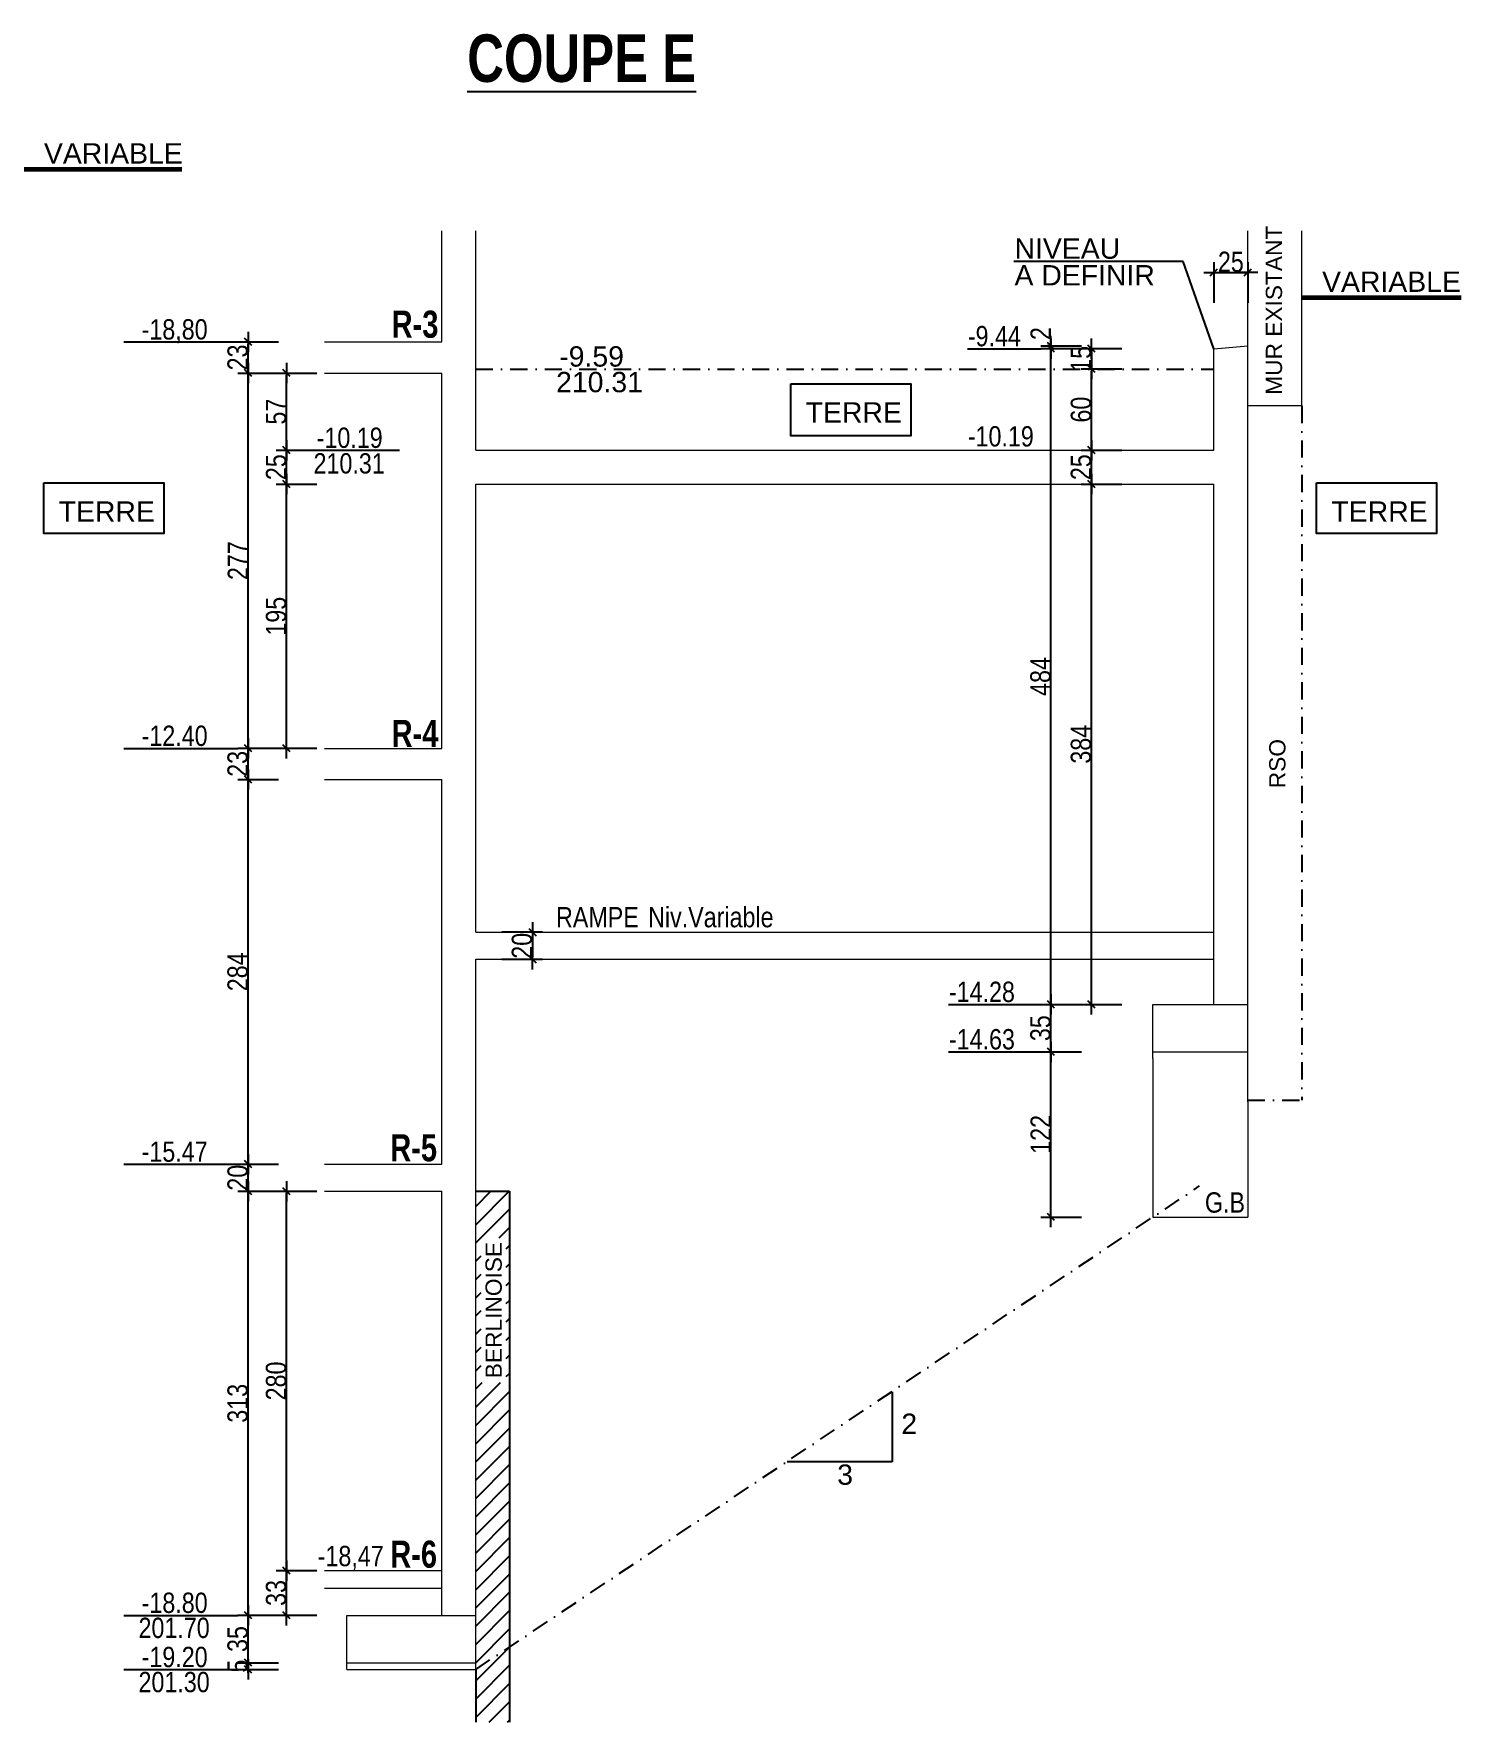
# Model space of a CAD drawing. Header units: millimetres. Extents: x -26249 to 60250, y -21218 to 23336.
# Drawn here: x 29692 to 30747, y 1160 to 2407 of the extents above; entities that cross this region are included whole.
import ezdxf
from ezdxf.enums import TextEntityAlignment as Align

# ---------------------------------------------------------------- set-up
doc = ezdxf.new("R2010")
doc.units = ezdxf.units.MM
doc.linetypes.add('TIRETPTX2', pattern=[50.8, 25.4, -12.7, 0, -12.7])
for name, color, linetype in [('01_cote_gen', 4, 'Continuous'), ('01_linteaux', 2, 'Continuous'), ('01_poch_murs', 253, 'Continuous'), ('01_texte', 230, 'Continuous'), ('AA_COTES', 2, 'Continuous')]:
    doc.layers.add(name, color=color, linetype=linetype)
doc.layers.add('01_murs_coup', color=5, linetype='Continuous', lineweight=60)
doc.layers.add('01_PIEUX', color=5, linetype='Continuous', lineweight=60)
doc.styles.add('ARIAL NA', font='ARIALN.TTF')
doc.styles.add('impact', font='impact.ttf')
doc.styles.add('MATTE_TXT', font='arial.ttf')
doc.styles.add('STYLE2', font='ARIALN.TTF')
doc.dimstyles.new('JB50', dxfattribs={"dimscale": 0.1, "dimtxt": 150, "dimasz": 15, "dimexe": 0.1, "dimexo": 0.1, "dimgap": 0.09, "dimtad": 1, "dimdec": 1, "dimdsep": 46, "dimtxsty": 'STYLE2', "dimblk1": 'BOND_G', "dimblk2": 'BOND_D', "dimsah": 1, "dimcen": 1.5, "dimdle": 0.01, "dimse1": 1, "dimse2": 1, "dimclrd": 4, "dimclre": 2, "dimclrt": 6, "dimazin": 2, "dimtfac": 2.333333, "dimtdec": 1, "dimtix": 1, "dimtmove": 2, "dimatfit": 3, "dimldrblk": 'BOND_G', "dimfxl": 1, "dimtolj": 1, "dimtzin": 0, "dimarcsym": 0})

# ---------------------------------------------------------------- blocks, each defined once
blk = doc.blocks.new('BOND_G')
at = {"layer": 'AA_COTES', "color": 0}
for p, q in [((0, -5), (0, 15)), ((5, 0), (-5, 0)), ((1.77, 1.77), (-1.77, -1.77))]:
    blk.add_line(p, q, dxfattribs=at)
blk = doc.blocks.new('BOND_D')
at = {"layer": 'AA_COTES', "color": 0}
for p, q in [((5, 0), (-5, 0)), ((-1.77, -1.77), (1.77, 1.77)), ((0, 5), (0, -15))]:
    blk.add_line(p, q, dxfattribs=at)
blk = doc.blocks.new('*D1666')
at = {"layer": '01_cote_gen', "color": 4, "lineweight": -2, "transparency": 16777216}
blk.add_line((29850.3, 1240.7), (29850.3, 1550.7), dxfattribs=at)
at = {"layer": 'Defpoints', "color": 0, "transparency": 16777216}
for p in [(29850.3, 1552.2), (29896.9, 1552.2), (29913.4, 1239.2)]:
    blk.add_point(p, dxfattribs=at)
at = {"layer": '01_cote_gen', "color": 4, "lineweight": -2, "transparency": 16777216, "xscale": 1.5, "yscale": 1.5, "zscale": 1.5}
for name, p, rotation in [('BOND_D', (29850.3, 1552.2), 90), ('BOND_G', (29850.3, 1239.2), 270)]:
    blk.add_blockref(name, p, dxfattribs=dict(at, rotation=rotation))
at = {"layer": '01_cote_gen', "color": 6, "transparency": 16777216, "insert": (29842.6, 1395.7), "char_height": 15, "attachment_point": 5, "rotation": 90, "style": 'STYLE2'}
blk.add_mtext('\\A1;313', dxfattribs=at)
blk = doc.blocks.new('*D1667')
at = {"layer": '01_cote_gen', "color": 4, "lineweight": -2, "transparency": 16777216}
blk.add_line((29878.6, 1240.7), (29878.6, 1270.7), dxfattribs=at)
at = {"layer": 'Defpoints', "color": 0, "transparency": 16777216}
for p in [(29878.6, 1272.2), (29913.4, 1272.2), (29913.4, 1239.2)]:
    blk.add_point(p, dxfattribs=at)
at = {"layer": '01_cote_gen', "color": 4, "lineweight": -2, "transparency": 16777216, "xscale": 1.5, "yscale": 1.5, "zscale": 1.5}
for name, p, rotation in [('BOND_D', (29878.6, 1272.2), 90), ('BOND_G', (29878.6, 1239.2), 270)]:
    blk.add_blockref(name, p, dxfattribs=dict(at, rotation=rotation))
at = {"layer": '01_cote_gen', "color": 6, "transparency": 16777216, "insert": (29871, 1255.7), "char_height": 15, "attachment_point": 5, "rotation": 90, "style": 'STYLE2'}
blk.add_mtext('\\A1;33', dxfattribs=at)
blk = doc.blocks.new('*D1668')
at = {"layer": '01_cote_gen', "color": 4, "lineweight": -2, "transparency": 16777216}
blk.add_line((29878.6, 1273.7), (29878.6, 1550.7), dxfattribs=at)
at = {"layer": 'Defpoints', "color": 0, "transparency": 16777216}
for p in [(29878.6, 1552.2), (29896.9, 1552.2), (29896.9, 1272.2)]:
    blk.add_point(p, dxfattribs=at)
at = {"layer": '01_cote_gen', "color": 4, "lineweight": -2, "transparency": 16777216, "xscale": 1.5, "yscale": 1.5, "zscale": 1.5}
for name, p, rotation in [('BOND_D', (29878.6, 1552.2), 90), ('BOND_G', (29878.6, 1272.2), 270)]:
    blk.add_blockref(name, p, dxfattribs=dict(at, rotation=rotation))
at = {"layer": '01_cote_gen', "color": 6, "transparency": 16777216, "insert": (29871, 1412.2), "char_height": 15, "attachment_point": 5, "rotation": 90, "style": 'STYLE2'}
blk.add_mtext('\\A1;280', dxfattribs=at)
blk = doc.blocks.new('*D1669')
at = {"layer": '01_cote_gen', "color": 4, "lineweight": -2, "transparency": 16777216}
blk.add_line((29850.3, 1553.7), (29850.3, 1570.7), dxfattribs=at)
at = {"layer": 'Defpoints', "color": 0, "transparency": 16777216}
for p in [(29850.3, 1572.2), (29939.1, 1572.2), (29939.1, 1552.2)]:
    blk.add_point(p, dxfattribs=at)
at = {"layer": '01_cote_gen', "color": 4, "lineweight": -2, "transparency": 16777216, "xscale": 1.5, "yscale": 1.5, "zscale": 1.5}
for name, p, rotation in [('BOND_D', (29850.3, 1572.2), 90), ('BOND_G', (29850.3, 1552.2), 270)]:
    blk.add_blockref(name, p, dxfattribs=dict(at, rotation=rotation))
at = {"layer": '01_cote_gen', "color": 6, "transparency": 16777216, "insert": (29842.6, 1562.2), "char_height": 15, "attachment_point": 5, "rotation": 90, "style": 'STYLE2'}
blk.add_mtext('\\A1;20', dxfattribs=at)
blk = doc.blocks.new('*D1670')
at = {"layer": '01_cote_gen', "color": 4, "lineweight": -2, "transparency": 16777216}
blk.add_line((29850.3, 1573.7), (29850.3, 1854.7), dxfattribs=at)
at = {"layer": 'Defpoints', "color": 0, "transparency": 16777216}
for p in [(29850.3, 1856.2), (29906.8, 1856.2), (29906.8, 1572.2)]:
    blk.add_point(p, dxfattribs=at)
at = {"layer": '01_cote_gen', "color": 4, "lineweight": -2, "transparency": 16777216, "xscale": 1.5, "yscale": 1.5, "zscale": 1.5}
for name, p, rotation in [('BOND_D', (29850.3, 1856.2), 90), ('BOND_G', (29850.3, 1572.2), 270)]:
    blk.add_blockref(name, p, dxfattribs=dict(at, rotation=rotation))
at = {"layer": '01_cote_gen', "color": 6, "transparency": 16777216, "insert": (29842.6, 1714.2), "char_height": 15, "attachment_point": 5, "rotation": 90, "style": 'STYLE2'}
blk.add_mtext('\\A1;284', dxfattribs=at)
blk = doc.blocks.new('*D1671')
at = {"layer": '01_cote_gen', "color": 4, "lineweight": -2, "transparency": 16777216}
blk.add_line((29850.3, 1857.7), (29850.3, 1877.7), dxfattribs=at)
at = {"layer": 'Defpoints', "color": 0, "transparency": 16777216}
for p in [(29850.3, 1879.2), (29917, 1879.2), (29917, 1856.2)]:
    blk.add_point(p, dxfattribs=at)
at = {"layer": '01_cote_gen', "color": 4, "lineweight": -2, "transparency": 16777216, "xscale": 1.5, "yscale": 1.5, "zscale": 1.5}
for name, p, rotation in [('BOND_D', (29850.3, 1879.2), 90), ('BOND_G', (29850.3, 1856.2), 270)]:
    blk.add_blockref(name, p, dxfattribs=dict(at, rotation=rotation))
at = {"layer": '01_cote_gen', "color": 6, "transparency": 16777216, "insert": (29842.6, 1867.7), "char_height": 15, "attachment_point": 5, "rotation": 90, "style": 'STYLE2'}
blk.add_mtext('\\A1;23', dxfattribs=at)
blk = doc.blocks.new('*D1672')
at = {"layer": '01_cote_gen', "color": 4, "lineweight": -2, "transparency": 16777216}
blk.add_line((29850.3, 1880.7), (29850.3, 2154.7), dxfattribs=at)
at = {"layer": 'Defpoints', "color": 0, "transparency": 16777216}
for p in [(29850.3, 2156.2), (29950, 2156.2), (29970.5, 1879.2)]:
    blk.add_point(p, dxfattribs=at)
at = {"layer": '01_cote_gen', "color": 4, "lineweight": -2, "transparency": 16777216, "xscale": 1.5, "yscale": 1.5, "zscale": 1.5}
for name, p, rotation in [('BOND_D', (29850.3, 2156.2), 90), ('BOND_G', (29850.3, 1879.2), 270)]:
    blk.add_blockref(name, p, dxfattribs=dict(at, rotation=rotation))
at = {"layer": '01_cote_gen', "color": 6, "transparency": 16777216, "insert": (29842.7, 2017.7), "char_height": 15, "attachment_point": 5, "rotation": 90, "style": 'STYLE2'}
blk.add_mtext('\\A1;277', dxfattribs=at)
blk = doc.blocks.new('*D1673')
at = {"layer": '01_cote_gen', "color": 4, "lineweight": -2, "transparency": 16777216}
blk.add_line((29850.3, 2157.7), (29850.3, 2177.7), dxfattribs=at)
at = {"layer": 'Defpoints', "color": 0, "transparency": 16777216}
for p in [(29850.3, 2179.2), (29926.4, 2179.2), (29950, 2156.2)]:
    blk.add_point(p, dxfattribs=at)
at = {"layer": '01_cote_gen', "color": 4, "lineweight": -2, "transparency": 16777216, "xscale": 1.5, "yscale": 1.5, "zscale": 1.5}
for name, p, rotation in [('BOND_D', (29850.3, 2179.2), 90), ('BOND_G', (29850.3, 2156.2), 270)]:
    blk.add_blockref(name, p, dxfattribs=dict(at, rotation=rotation))
at = {"layer": '01_cote_gen', "color": 6, "transparency": 16777216, "insert": (29842.6, 2167.7), "char_height": 15, "attachment_point": 5, "rotation": 90, "style": 'STYLE2'}
blk.add_mtext('\\A1;23', dxfattribs=at)
blk = doc.blocks.new('*D1674')
at = {"layer": '01_cote_gen', "color": 4, "lineweight": -2, "transparency": 16777216}
blk.add_line((29878.6, 1880.7), (29878.6, 2072.7), dxfattribs=at)
at = {"layer": 'Defpoints', "color": 0, "transparency": 16777216}
for p in [(29878.6, 2074.2), (30060.3, 2074.2), (29950, 1879.2)]:
    blk.add_point(p, dxfattribs=at)
at = {"layer": '01_cote_gen', "color": 4, "lineweight": -2, "transparency": 16777216, "xscale": 1.5, "yscale": 1.5, "zscale": 1.5}
for name, p, rotation in [('BOND_D', (29878.6, 2074.2), 90), ('BOND_G', (29878.6, 1879.2), 270)]:
    blk.add_blockref(name, p, dxfattribs=dict(at, rotation=rotation))
at = {"layer": '01_cote_gen', "color": 6, "transparency": 16777216, "insert": (29871, 1976.7), "char_height": 15, "attachment_point": 5, "rotation": 90, "style": 'STYLE2'}
blk.add_mtext('\\A1;195', dxfattribs=at)
blk = doc.blocks.new('*D1675')
at = {"layer": '01_cote_gen', "color": 4, "lineweight": -2, "transparency": 16777216}
blk.add_line((29878.6, 2075.7), (29878.6, 2097.7), dxfattribs=at)
at = {"layer": 'Defpoints', "color": 0, "transparency": 16777216}
for p in [(29878.6, 2099.2), (30018.3, 2099.2), (29901.1, 2074.2)]:
    blk.add_point(p, dxfattribs=at)
at = {"layer": '01_cote_gen', "color": 4, "lineweight": -2, "transparency": 16777216, "xscale": 1.5, "yscale": 1.5, "zscale": 1.5}
for name, p, rotation in [('BOND_D', (29878.6, 2099.2), 90), ('BOND_G', (29878.6, 2074.2), 270)]:
    blk.add_blockref(name, p, dxfattribs=dict(at, rotation=rotation))
at = {"layer": '01_cote_gen', "color": 6, "transparency": 16777216, "insert": (29871, 2086.7), "char_height": 15, "attachment_point": 5, "rotation": 90, "style": 'STYLE2'}
blk.add_mtext('\\A1;25', dxfattribs=at)
blk = doc.blocks.new('*D1676')
at = {"layer": '01_cote_gen', "color": 4, "lineweight": -2, "transparency": 16777216}
blk.add_line((29878.6, 2100.7), (29878.6, 2154.7), dxfattribs=at)
at = {"layer": 'Defpoints', "color": 0, "transparency": 16777216}
for p in [(29878.6, 2156.2), (29928.1, 2156.2), (30085.5, 2099.2)]:
    blk.add_point(p, dxfattribs=at)
at = {"layer": '01_cote_gen', "color": 4, "lineweight": -2, "transparency": 16777216, "xscale": 1.5, "yscale": 1.5, "zscale": 1.5}
for name, p, rotation in [('BOND_D', (29878.6, 2156.2), 90), ('BOND_G', (29878.6, 2099.2), 270)]:
    blk.add_blockref(name, p, dxfattribs=dict(at, rotation=rotation))
at = {"layer": '01_cote_gen', "color": 6, "transparency": 16777216, "insert": (29871, 2127.7), "char_height": 15, "attachment_point": 5, "rotation": 90, "style": 'STYLE2'}
blk.add_mtext('\\A1;57', dxfattribs=at)
blk = doc.blocks.new('*D1678')
at = {"layer": '01_cote_gen', "color": 4, "lineweight": -2, "transparency": 16777216}
blk.add_line((30472.9, 2100.7), (30472.9, 2157.7), dxfattribs=at)
at = {"layer": 'Defpoints', "color": 0, "transparency": 16777216}
for p in [(30472.9, 2159.2), (30494.2, 2159.2), (30484.5, 2099.2)]:
    blk.add_point(p, dxfattribs=at)
at = {"layer": '01_cote_gen', "color": 4, "lineweight": -2, "transparency": 16777216, "xscale": 1.5, "yscale": 1.5, "zscale": 1.5}
for name, p, rotation in [('BOND_D', (30472.9, 2159.2), 90), ('BOND_G', (30472.9, 2099.2), 270)]:
    blk.add_blockref(name, p, dxfattribs=dict(at, rotation=rotation))
at = {"layer": '01_cote_gen', "color": 6, "transparency": 16777216, "insert": (30465.2, 2129.2), "char_height": 15, "attachment_point": 5, "rotation": 90, "style": 'STYLE2'}
blk.add_mtext('\\A1;60', dxfattribs=at)
blk = doc.blocks.new('*D1679')
at = {"layer": '01_cote_gen', "color": 4, "lineweight": -2, "transparency": 16777216}
for p, q in [((30472.9, 2175.7), (30472.9, 2177.2)), ((30472.9, 2174.2), (30472.9, 2159.2)), ((30472.9, 2157.7), (30472.9, 2156.2))]:
    blk.add_line(p, q, dxfattribs=at)
at = {"layer": 'Defpoints', "color": 0, "transparency": 16777216}
for p in [(30522, 2174.2), (30472.9, 2159.2), (30522, 2159.2)]:
    blk.add_point(p, dxfattribs=at)
at = {"layer": '01_cote_gen', "color": 4, "lineweight": -2, "transparency": 16777216, "xscale": 1.5, "yscale": 1.5, "zscale": 1.5}
for name, p, rotation in [('BOND_G', (30472.9, 2174.2), 270), ('BOND_D', (30472.9, 2159.2), 90)]:
    blk.add_blockref(name, p, dxfattribs=dict(at, rotation=rotation))
at = {"layer": '01_cote_gen', "color": 6, "transparency": 16777216, "insert": (30465.2, 2166.7), "char_height": 15, "attachment_point": 5, "rotation": 90, "style": 'STYLE2'}
blk.add_mtext('\\A1;15', dxfattribs=at)
blk = doc.blocks.new('*D1680')
at = {"layer": '01_cote_gen', "color": 4, "lineweight": -2, "transparency": 16777216}
for p, q in [((30443, 2177.7), (30443, 2179.2)), ((30443, 2176.2), (30443, 2174.2)), ((30443, 2172.7), (30443, 2171.2))]:
    blk.add_line(p, q, dxfattribs=at)
at = {"layer": 'Defpoints', "color": 0, "transparency": 16777216}
for p in [(30443, 2174.2), (30492.1, 2174.2), (30517.1, 2176.2)]:
    blk.add_point(p, dxfattribs=at)
at = {"layer": '01_cote_gen', "color": 4, "lineweight": -2, "transparency": 16777216, "xscale": 1.5, "yscale": 1.5, "zscale": 1.5}
for name, p, rotation in [('BOND_G', (30443, 2176.2), 270), ('BOND_D', (30443, 2174.2), 90)]:
    blk.add_blockref(name, p, dxfattribs=dict(at, rotation=rotation))
at = {"layer": '01_cote_gen', "color": 6, "transparency": 16777216, "insert": (30435.4, 2185.3), "char_height": 15, "attachment_point": 5, "rotation": 90, "style": 'STYLE2'}
blk.add_mtext('\\A1;2', dxfattribs=at)
blk = doc.blocks.new('*D1681')
at = {"layer": '01_cote_gen', "color": 4, "lineweight": -2, "transparency": 16777216}
blk.add_line((30472.9, 1691.6), (30472.9, 2072.7), dxfattribs=at)
at = {"layer": 'Defpoints', "color": 0, "transparency": 16777216}
for p in [(30472.9, 2074.2), (30488.1, 2074.2), (30477, 1690.1)]:
    blk.add_point(p, dxfattribs=at)
at = {"layer": '01_cote_gen', "color": 4, "lineweight": -2, "transparency": 16777216, "xscale": 1.5, "yscale": 1.5, "zscale": 1.5}
for name, p, rotation in [('BOND_D', (30472.9, 2074.2), 90), ('BOND_G', (30472.9, 1690.1), 270)]:
    blk.add_blockref(name, p, dxfattribs=dict(at, rotation=rotation))
at = {"layer": '01_cote_gen', "color": 6, "transparency": 16777216, "insert": (30465.2, 1882.2), "char_height": 15, "attachment_point": 5, "rotation": 90, "style": 'STYLE2'}
blk.add_mtext('\\A1;384', dxfattribs=at)
blk = doc.blocks.new('*D1682')
at = {"layer": '01_cote_gen', "color": 4, "lineweight": -2, "transparency": 16777216}
blk.add_line((30472.9, 2075.7), (30472.9, 2097.7), dxfattribs=at)
at = {"layer": 'Defpoints', "color": 0, "transparency": 16777216}
for p in [(30472.9, 2099.2), (30495.4, 2099.2), (30495.4, 2074.2)]:
    blk.add_point(p, dxfattribs=at)
at = {"layer": '01_cote_gen', "color": 4, "lineweight": -2, "transparency": 16777216, "xscale": 1.5, "yscale": 1.5, "zscale": 1.5}
for name, p, rotation in [('BOND_D', (30472.9, 2099.2), 90), ('BOND_G', (30472.9, 2074.2), 270)]:
    blk.add_blockref(name, p, dxfattribs=dict(at, rotation=rotation))
at = {"layer": '01_cote_gen', "color": 6, "transparency": 16777216, "insert": (30465.2, 2086.7), "char_height": 15, "attachment_point": 5, "rotation": 90, "style": 'STYLE2'}
blk.add_mtext('\\A1;25', dxfattribs=at)
blk = doc.blocks.new('*D1683')
at = {"layer": '01_cote_gen', "color": 4, "lineweight": -2, "transparency": 16777216}
blk.add_line((30443, 1691.6), (30443, 2172.7), dxfattribs=at)
at = {"layer": 'Defpoints', "color": 0, "transparency": 16777216}
for p in [(30443, 2174.2), (30495.4, 2174.2), (30465.4, 1690.1)]:
    blk.add_point(p, dxfattribs=at)
at = {"layer": '01_cote_gen', "color": 4, "lineweight": -2, "transparency": 16777216, "xscale": 1.5, "yscale": 1.5, "zscale": 1.5}
for name, p, rotation in [('BOND_D', (30443, 2174.2), 90), ('BOND_G', (30443, 1690.1), 270)]:
    blk.add_blockref(name, p, dxfattribs=dict(at, rotation=rotation))
at = {"layer": '01_cote_gen', "color": 6, "transparency": 16777216, "insert": (30435.3, 1932.2), "char_height": 15, "attachment_point": 5, "rotation": 90, "style": 'STYLE2'}
blk.add_mtext('\\A1;484', dxfattribs=at)
blk = doc.blocks.new('*D1684')
at = {"layer": '01_cote_gen', "color": 4, "lineweight": -2, "transparency": 16777216}
blk.add_line((30564.8, 2230.5), (30586.8, 2230.5), dxfattribs=at)
at = {"layer": 'Defpoints', "color": 0, "transparency": 16777216}
for p in [(30588.3, 2230.5), (30563.3, 2213.4), (30588.3, 2198.9)]:
    blk.add_point(p, dxfattribs=at)
at = {"layer": '01_cote_gen', "color": 4, "lineweight": -2, "transparency": 16777216, "xscale": 1.5, "yscale": 1.5, "zscale": 1.5, "rotation": 180}
blk.add_blockref('BOND_G', (30563.3, 2230.5), dxfattribs=at)
at = {"layer": '01_cote_gen', "color": 4, "lineweight": -2, "transparency": 16777216, "xscale": 1.5, "yscale": 1.5, "zscale": 1.5}
blk.add_blockref('BOND_D', (30588.3, 2230.5), dxfattribs=at)
at = {"layer": '01_cote_gen', "color": 6, "transparency": 16777216, "insert": (30575.8, 2238.2), "char_height": 15, "attachment_point": 5, "style": 'STYLE2'}
blk.add_mtext('\\A1;25', dxfattribs=at)
blk = doc.blocks.new('*D1685')
at = {"layer": '01_cote_gen', "color": 4, "lineweight": -2, "transparency": 16777216}
blk.add_line((30060.2, 1741.9), (30060.2, 1724.9), dxfattribs=at)
at = {"layer": 'Defpoints', "color": 0, "transparency": 16777216}
for p in [(30048.5, 1743.4), (30048.5, 1723.4), (30060.2, 1723.4)]:
    blk.add_point(p, dxfattribs=at)
at = {"layer": '01_cote_gen', "color": 4, "lineweight": -2, "transparency": 16777216, "xscale": 1.5, "yscale": 1.5, "zscale": 1.5}
for name, p, rotation in [('BOND_G', (30060.2, 1743.4), 90), ('BOND_D', (30060.2, 1723.4), 270)]:
    blk.add_blockref(name, p, dxfattribs=dict(at, rotation=rotation))
at = {"layer": '01_cote_gen', "color": 6, "transparency": 16777216, "insert": (30052.5, 1733.4), "char_height": 15, "attachment_point": 5, "rotation": 90, "style": 'STYLE2'}
blk.add_mtext('\\A1;20', dxfattribs=at)
blk = doc.blocks.new('*D1721')
at = {"layer": '01_cote_gen', "color": 4, "lineweight": -2, "transparency": 16777216}
for p, q in [((29850.3, 1205.7), (29850.3, 1207.2)), ((29850.3, 1204.2), (29850.3, 1199.2)), ((29850.3, 1197.7), (29850.3, 1196.2))]:
    blk.add_line(p, q, dxfattribs=at)
at = {"layer": 'Defpoints', "color": 0, "transparency": 16777216}
for p in [(29850.3, 1199.2), (29923.3, 1204.2), (29923.3, 1199.2)]:
    blk.add_point(p, dxfattribs=at)
at = {"layer": '01_cote_gen', "color": 4, "lineweight": -2, "transparency": 16777216, "xscale": 1.5, "yscale": 1.5, "zscale": 1.5}
for name, p, rotation in [('BOND_G', (29850.3, 1204.2), 270), ('BOND_D', (29850.3, 1199.2), 90)]:
    blk.add_blockref(name, p, dxfattribs=dict(at, rotation=rotation))
at = {"layer": '01_cote_gen', "color": 6, "transparency": 16777216, "insert": (29842.6, 1201.7), "char_height": 15, "attachment_point": 5, "rotation": 90, "style": 'STYLE2'}
blk.add_mtext('\\A1;5', dxfattribs=at)
blk = doc.blocks.new('*D1722')
at = {"layer": '01_cote_gen', "color": 4, "lineweight": -2, "transparency": 16777216}
blk.add_line((29850.3, 1205.7), (29850.3, 1237.7), dxfattribs=at)
at = {"layer": 'Defpoints', "color": 0, "transparency": 16777216}
for p in [(29850.3, 1239.2), (29923.3, 1239.2), (29923.3, 1204.2)]:
    blk.add_point(p, dxfattribs=at)
at = {"layer": '01_cote_gen', "color": 4, "lineweight": -2, "transparency": 16777216, "xscale": 1.5, "yscale": 1.5, "zscale": 1.5}
for name, p, rotation in [('BOND_D', (29850.3, 1239.2), 90), ('BOND_G', (29850.3, 1204.2), 270)]:
    blk.add_blockref(name, p, dxfattribs=dict(at, rotation=rotation))
at = {"layer": '01_cote_gen', "color": 6, "transparency": 16777216, "insert": (29842.6, 1221.7), "char_height": 15, "attachment_point": 5, "rotation": 90, "style": 'STYLE2'}
blk.add_mtext('\\A1;35', dxfattribs=at)
blk = doc.blocks.new('*D1778')
at = {"layer": '01_cote_gen', "color": 4, "lineweight": -2, "transparency": 16777216}
blk.add_line((30443, 1656.6), (30443, 1688.6), dxfattribs=at)
at = {"layer": 'Defpoints', "color": 0, "transparency": 16777216}
for p in [(30443, 1690.1), (30518.3, 1690.1), (30518.3, 1655.1)]:
    blk.add_point(p, dxfattribs=at)
at = {"layer": '01_cote_gen', "color": 4, "lineweight": -2, "transparency": 16777216, "xscale": 1.5, "yscale": 1.5, "zscale": 1.5}
for name, p, rotation in [('BOND_D', (30443, 1690.1), 90), ('BOND_G', (30443, 1655.1), 270)]:
    blk.add_blockref(name, p, dxfattribs=dict(at, rotation=rotation))
at = {"layer": '01_cote_gen', "color": 6, "transparency": 16777216, "insert": (30435.3, 1672.6), "char_height": 15, "attachment_point": 5, "rotation": 90, "style": 'STYLE2'}
blk.add_mtext('\\A1;35', dxfattribs=at)
blk = doc.blocks.new('*D1779')
at = {"layer": '01_cote_gen', "color": 4, "lineweight": -2, "transparency": 16777216}
blk.add_line((30443, 1534.7), (30443, 1653.6), dxfattribs=at)
at = {"layer": 'Defpoints', "color": 0, "transparency": 16777216}
for p in [(30443, 1655.1), (30518.3, 1655.1), (30518.3, 1533.2)]:
    blk.add_point(p, dxfattribs=at)
at = {"layer": '01_cote_gen', "color": 4, "lineweight": -2, "transparency": 16777216, "xscale": 1.5, "yscale": 1.5, "zscale": 1.5}
for name, p, rotation in [('BOND_D', (30443, 1655.1), 90), ('BOND_G', (30443, 1533.2), 270)]:
    blk.add_blockref(name, p, dxfattribs=dict(at, rotation=rotation))
at = {"layer": '01_cote_gen', "color": 6, "transparency": 16777216, "insert": (30435.4, 1594.2), "char_height": 15, "attachment_point": 5, "rotation": 90, "style": 'STYLE2'}
blk.add_mtext('\\A1;122', dxfattribs=at)

msp = doc.modelspace()

# ---------------------------------------------------------------- hatches: boundary and pattern name
at = {"layer": '01_poch_murs'}
h = msp.add_hatch(dxfattribs=at)
h.set_pattern_fill('ANSI31', color=256, scale=3)
h.set_pattern_definition([(45, (18362.04, 0.999), (-6.735192, 6.735192), [])])
h.paths.add_polyline_path([(30043.281, 1552.168), (30018.281, 1552.168), (30018.281, 1552.167), (30043.281, 1552.167)])
h.paths.add_polyline_path([(30043.281, 1552.167), (30018.281, 1552.167), (30018.281, 1239.168), (30018.281, 1199.168), (30043.281, 1215.784)])
h.paths.add_polyline_path([(30043.281, 1215.784), (30018.281, 1199.168), (30018.281, 1160.27), (30043.281, 1160.27)])
h.paths.add_polyline_path([(30040.848, 1411.115), (30040.848, 1517.94), (30022.222, 1517.94), (30022.222, 1411.115)], flags=16)

# ---------------------------------------------------------------- linework, layer by layer
at = {"layer": '01_linteaux', "linetype": 'TIRETPTX2', "ltscale": 0.5}
for p, q in [((30018.281, 2159.167), (30563.281, 2159.167)), ((30628.281, 2131.961), (30628.281, 1619.468)), ((30588.281, 1619.468), (30628.281, 1619.468)), ((30018.281, 1199.168), (30552.648, 1556.113))]:
    msp.add_line(p, q, dxfattribs=at)
at = {"layer": '01_linteaux'}
for p, q in [((30018.281, 1552.168), (30043.281, 1552.168)), ((30043.281, 1552.168), (30043.281, 1160.27)), ((30018.281, 1199.168), (30018.281, 1160.27))]:
    msp.add_line(p, q, dxfattribs=at)
at = {"layer": '01_murs_coup'}
for p, q in [((29684.68, 2306.666), (29801.333, 2306.666)), ((30628.281, 2211.961), (30745.859, 2211.961))]:
    msp.add_line(p, q, dxfattribs=at)
at = {"layer": '01_murs_coup', "const_width": 3}
for points in [[(29684.68, 2306.666), (29801.333, 2306.666)], [(30628.281, 2211.961), (30745.859, 2211.961)]]:
    msp.add_lwpolyline(points, dxfattribs=at)
at = {"layer": '01_PIEUX', "linetype": 'Continuous', "lineweight": 5}
for p, q in [((29993.281, 2179.168), (29993.281, 2261.244)), ((30018.281, 2099.167), (30018.281, 2261.244)), ((30588.281, 1618.168), (30588.281, 2261.244)), ((30628.281, 2131.961), (30628.281, 2261.244)), ((29906.795, 2179.168), (29993.281, 2179.168)), ((30563.281, 2174.167), (30588.281, 2176.167)), ((30563.281, 2099.167), (30563.281, 2174.167)), ((29906.795, 2156.168), (29993.281, 2156.168)), ((29993.281, 1879.168), (29993.281, 2156.168)), ((30628.281, 2131.961), (30588.281, 2131.961)), ((30018.281, 2099.167), (30563.281, 2099.167)), ((30018.281, 2074.167), (30563.281, 2074.167)), ((30018.281, 1743.437), (30018.281, 2074.167)), ((30563.281, 1690.149), (30563.281, 2074.167)), ((29906.795, 1879.168), (29993.281, 1879.168)), ((29906.795, 1856.168), (29993.281, 1856.168)), ((29993.281, 1572.168), (29993.281, 1856.168)), ((30018.281, 1743.437), (30563.281, 1743.437)), ((30018.281, 1723.416), (30563.281, 1723.416)), ((30018.281, 1199.168), (30018.281, 1723.416)), ((30518.281, 1690.149), (30588.281, 1690.149)), ((30518.281, 1650.149), (30518.281, 1690.149)), ((30518.281, 1655.149), (30588.281, 1655.149)), ((30518.281, 1650.149), (30518.281, 1533.157)), ((30588.281, 1618.168), (30588.281, 1533.157)), ((29906.795, 1572.168), (29993.281, 1572.168)), ((29906.795, 1552.168), (29993.281, 1552.168)), ((29993.281, 1239.168), (29993.281, 1552.168)), ((30518.281, 1533.157), (30588.281, 1533.157)), ((29906.795, 1272.168), (29993.281, 1272.168)), ((29906.795, 1259.168), (29993.281, 1259.168)), ((29923.281, 1239.168), (30018.281, 1239.168)), ((29923.281, 1199.168), (29923.281, 1239.168)), ((29923.281, 1204.168), (30018.281, 1204.168)), ((29923.281, 1199.168), (30018.281, 1199.168))]:
    msp.add_line(p, q, dxfattribs=at)
at = {"layer": '01_texte'}
for p, q in [((30540.528, 2238.549), (30415.641, 2238.549)), ((30563.281, 2174.167), (30540.528, 2238.549)), ((29758.553, 2179.168), (29842.775, 2179.168)), ((30381.275, 2174.167), (30435.486, 2174.167)), ((29901.125, 2099.167), (29961.999, 2099.167)), ((29758.553, 1879.168), (29842.775, 1879.168)), ((30367.329, 1690.149), (30435.486, 1690.149)), ((30367.329, 1655.149), (30435.486, 1655.149)), ((29758.553, 1572.168), (29842.775, 1572.168)), ((30325.745, 1404.144), (30325.745, 1352.438)), ((30325.745, 1352.438), (30248.186, 1352.438)), ((29758.553, 1239.168), (29842.775, 1239.168)), ((29758.553, 1199.168), (29842.775, 1199.168))]:
    msp.add_line(p, q, dxfattribs=at)
for points in [[(30250.872, 2148.23), (30339.462, 2148.23), (30339.462, 2109.938), (30250.872, 2109.938)], [(29699.39, 2075.045), (29787.981, 2075.045), (29787.981, 2037.752), (29699.39, 2037.752)], [(30639.005, 2075.045), (30727.596, 2075.045), (30727.596, 2037.752), (30639.005, 2037.752)]]:
    msp.add_lwpolyline(points, close=True, dxfattribs=at)

# ---------------------------------------------------------------- texts
at = {"layer": '01_texte', "style": 'impact'}
msp.add_text('%%UCOUPE E', height=35, dxfattribs=at).set_placement((30096.533, 2360.615), align=Align.BOTTOM_CENTER)
at = {"layer": '01_texte'}
for s, height, style, p in [('VARIABLE', 15, 'MATTE_TXT', (29699.552, 2310.822)), ('NIVEAU', 15, 'MATTE_TXT', (30416.088, 2240.556)), ('A DEFINIR', 15, 'MATTE_TXT', (30416.088, 2220.867)), ('VARIABLE', 15, 'MATTE_TXT', (30643.153, 2216.117)), ('-18,80', 15, 'ARIAL NA', (29771.676, 2180.942)), ('R-3', 20, 'impact', (29956.236, 2182.281)), ('-9.44', 15, 'ARIAL NA', (30381.612, 2175.941)), ('-9.59', 15, 'MATTE_TXT', (30079.977, 2160.941)), ('210.31', 15, 'MATTE_TXT', (30077.665, 2142.036)), ('TERRE', 15, 'MATTE_TXT', (30261.917, 2119.63)), ('-10.19', 15, 'ARIAL NA', (29900.906, 2100.941)), ('-10.19', 15, 'ARIAL NA', (30381.612, 2101.98)), ('210.31', 15, 'ARIAL NA', (29898.593, 2082.036)), ('TERRE', 15, 'MATTE_TXT', (29710.436, 2046.445)), ('TERRE', 15, 'MATTE_TXT', (30650.051, 2046.445)), ('-12.40', 15, 'ARIAL NA', (29771.676, 1880.942)), ('R-4', 20, 'impact', (29956.236, 1880.176)), ('RAMPE', 15, 'ARIAL NA', (30077.613, 1747.007)), ('Niv.Variable', 15, 'ARIAL NA', (30145.584, 1747.08)), ('-14.28', 15, 'ARIAL NA', (30367.666, 1691.923)), ('-14.63', 15, 'ARIAL NA', (30367.666, 1656.923)), ('-15.47', 15, 'ARIAL NA', (29771.676, 1573.942)), ('R-5', 20, 'impact', (29955.204, 1574.334)), ('G.B', 15, 'ARIAL NA', (30556.638, 1536.437)), ('2', 15, 'MATTE_TXT', (30332.538, 1373.102)), ('3', 15, 'MATTE_TXT', (30285.183, 1335.541)), ('-18,47', 15, 'ARIAL NA', (29901.67, 1275.449)), ('R-6', 20, 'impact', (29955.204, 1274.335)), ('-18.80', 15, 'ARIAL NA', (29771.676, 1240.942)), ('201.70', 15, 'ARIAL NA', (29769.364, 1222.437)), ('-19.20', 15, 'ARIAL NA', (29771.676, 1200.942)), ('201.30', 15, 'ARIAL NA', (29769.364, 1182.437))]:
    msp.add_text(s, height=height, dxfattribs=dict(at, style=style)).set_placement(p)
at = {"layer": '01_texte', "style": 'MATTE_TXT'}
for s, p in [('MUR EXISTANT', (30613.591, 2140.151)), ('RSO', (30616.092, 1849.729)), ('BERLINOISE', (30037.539, 1414.219))]:
    msp.add_text(s, height=12, rotation=90, dxfattribs=at).set_placement(p)

# ---------------------------------------------------------------- dimensions: what is measured, and where the dimension line sits
at = {"layer": '01_cote_gen'}
dim = msp.add_linear_dim(base=(30588.281, 2230.499), p1=(30563.281, 2213.437), p2=(30588.281, 2198.906), dimstyle='JB50', dxfattribs=at)
dim.commit()
dim.dimension.update_dxf_attribs({"geometry": '*D1684', "text_midpoint": (30575.781, 2238.166)})
for base, p1, p2, picture, middle in [((29850.275, 2179.168), (29950.038, 2156.168), (29926.411, 2179.168), '*D1673', (29842.607, 2167.668)), ((30442.986, 2174.167), (30465.356, 1690.149), (30495.356, 2174.167), '*D1683', (30435.318, 1932.158)), ((30472.856, 2159.167), (30521.968, 2174.167), (30521.968, 2159.167), '*D1679', (30465.188, 2166.667)), ((29850.275, 2156.168), (29970.472, 1879.168), (29950.038, 2156.168), '*D1672', (29842.735, 2017.668)), ((29878.625, 2156.168), (30085.481, 2099.167), (29928.139, 2156.168), '*D1676', (29870.988, 2127.668)), ((30472.856, 2159.167), (30484.508, 2099.167), (30494.219, 2159.167), '*D1678', (30465.188, 2129.167)), ((29878.625, 2099.167), (29901.125, 2074.167), (30018.281, 2099.167), '*D1675', (29870.957, 2086.667)), ((30472.856, 2099.167), (30495.356, 2074.167), (30495.356, 2099.167), '*D1682', (30465.188, 2086.667)), ((29878.625, 2074.167), (29950.038, 1879.168), (30060.339, 2074.167), '*D1674', (29870.957, 1976.668)), ((30472.856, 2074.167), (30476.968, 1690.149), (30488.1, 2074.167), '*D1681', (30465.188, 1882.158)), ((29850.275, 1879.168), (29917.028, 1856.168), (29917.028, 1879.168), '*D1671', (29842.607, 1867.668)), ((29850.275, 1856.168), (29906.795, 1572.168), (29906.795, 1856.168), '*D1670', (29842.607, 1714.168)), ((30060.157, 1723.416), (30048.523, 1743.437), (30048.523, 1723.416), '*D1685', (30052.489, 1733.426)), ((30442.986, 1690.149), (30518.281, 1655.149), (30518.281, 1690.149), '*D1778', (30435.318, 1672.649)), ((30442.986, 1655.149), (30518.281, 1533.157), (30518.281, 1655.149), '*D1779', (30435.446, 1594.153)), ((29850.275, 1572.168), (29939.059, 1552.168), (29939.059, 1572.168), '*D1669', (29842.607, 1562.168)), ((29850.275, 1552.168), (29913.359, 1239.168), (29896.872, 1552.168), '*D1666', (29842.607, 1395.668)), ((29878.625, 1552.168), (29896.872, 1272.168), (29896.872, 1552.168), '*D1668', (29870.957, 1412.168)), ((29878.625, 1272.168), (29913.359, 1239.168), (29913.359, 1272.168), '*D1667', (29870.957, 1255.668)), ((29850.275, 1239.168), (29923.281, 1204.168), (29923.281, 1239.168), '*D1722', (29842.607, 1221.668)), ((29850.275, 1199.168), (29923.281, 1204.168), (29923.281, 1199.168), '*D1721', (29842.638, 1201.668))]:
    dim = msp.add_linear_dim(base=base, p1=p1, p2=p2, angle=90, dimstyle='JB50', dxfattribs=at)
    dim.commit()
    dim.dimension.update_dxf_attribs({"geometry": picture, "text_midpoint": middle})
dim = msp.add_linear_dim(base=(30442.986, 2174.167), p1=(30517.098, 2176.167), p2=(30492.098, 2174.167), angle=90, dimstyle='JB50', dxfattribs=at)
dim.commit()
dim.dimension.update_dxf_attribs({"geometry": '*D1680', "text_midpoint": (30435.446, 2185.341), "dimtype": 160})

doc.saveas('drawing.dxf')
